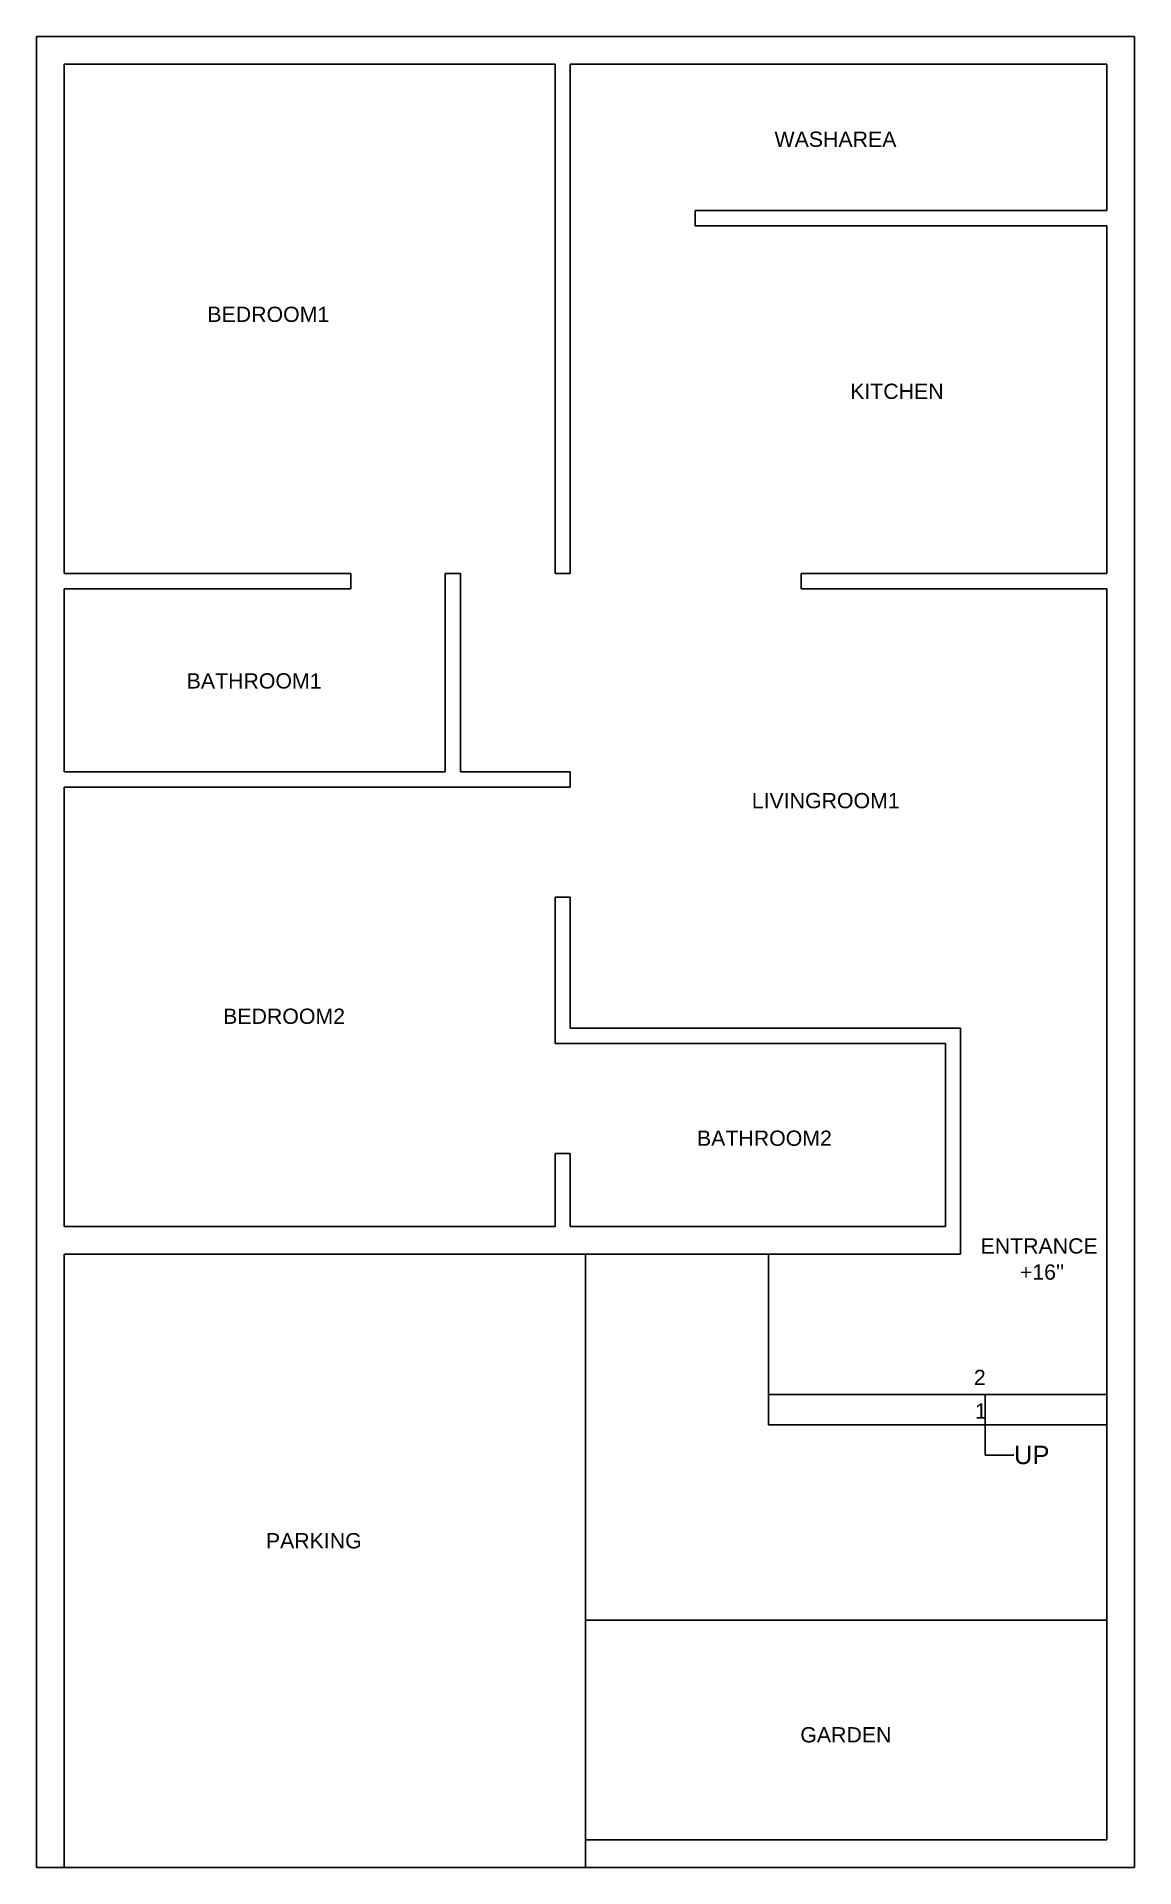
# Model space of a CAD drawing. Header units: feet. Extents: x 19 to 379, y -559 to 41.
import ezdxf
from ezdxf import colors
from ezdxf.entities.mleader import LeaderData, LeaderLine
from ezdxf.math import Vec2, Vec3

# ---------------------------------------------------------------- set-up
doc = ezdxf.new("R2010")
doc.units = ezdxf.units.FT
doc.header["$MEASUREMENT"] = 0
for name, color, linetype in [('BathRoom1', 7, 'Continuous'), ('BathRoom2', 7, 'Continuous'), ('BedRoom1', 7, 'Continuous'), ('BedRoom2', 7, 'Continuous'), ('Boundary', 7, 'Continuous'), ('Entrance_Staircase', 7, 'Continuous'), ('Garden', 7, 'Continuous'), ('Kitchen', 7, 'Continuous'), ('LivingRoom1', 7, 'Continuous'), ('Parking', 7, 'Continuous'), ('WashArea', 7, 'Continuous')]:
    doc.layers.add(name, color=color, linetype=linetype)
doc.styles.get("Standard").update_dxf_attribs({"font": 'arial.ttf'})

msp = doc.modelspace()

# ---------------------------------------------------------------- linework, layer by layer
at = {"layer": 'BathRoom1'}
for p, q in [((122.46, -135.33), (122.46, -140.33)), ((153.46, -200.33), (153.46, -135.33)), ((28.46, -200.33), (28.46, -140.33)), ((122.46, -140.33), (28.46, -140.33)), ((153.46, -200.33), (28.46, -200.33))]:
    msp.add_line(p, q, dxfattribs=at)
at = {"layer": 'BathRoom2'}
for p, q in [((317.46, -289.33), (189.46, -289.33)), ((317.46, -349.33), (317.46, -289.33)), ((194.46, -325.33), (194.46, -349.33)), ((317.46, -349.33), (194.46, -349.33))]:
    msp.add_line(p, q, dxfattribs=at)
at = {"layer": 'BedRoom1'}
for p, q in [((28.46, 31.67), (189.46, 31.67)), ((28.46, -135.33), (28.46, 31.67)), ((189.46, 31.67), (189.46, -135.33)), ((122.46, -135.33), (28.46, -135.33)), ((158.46, -135.33), (153.46, -135.33)), ((189.46, -135.33), (194.46, -135.33))]:
    msp.add_line(p, q, dxfattribs=at)
at = {"layer": 'BedRoom2'}
for p, q in [((194.46, -205.33), (28.46, -205.33)), ((28.46, -349.33), (28.46, -205.33)), ((189.46, -241.33), (189.46, -289.33)), ((189.46, -325.33), (189.46, -349.33)), ((194.46, -325.33), (189.46, -325.33)), ((189.46, -349.33), (28.46, -349.33))]:
    msp.add_line(p, q, dxfattribs=at)
at = {"layer": 'Boundary'}
for p, q in [((19.46, 40.67), (379.46, 40.67)), ((19.46, -559.33), (19.46, 40.67)), ((379.46, 40.67), (379.46, -559.33)), ((199.46, -550.33), (199.46, -559.33)), ((28.46, -559.33), (19.46, -559.33)), ((379.46, -559.33), (199.46, -559.33))]:
    msp.add_line(p, q, dxfattribs=at)
at = {"layer": 'Entrance_Staircase'}
for p, q in [((322.46, -358.33), (322.46, -284.33)), ((370.46, -284.33), (370.46, -478.33)), ((199.46, -358.33), (322.46, -358.33)), ((259.46, -358.33), (259.46, -414.33)), ((370.46, -404.33), (259.46, -404.33)), ((370.46, -414.33), (259.46, -414.33))]:
    msp.add_line(p, q, dxfattribs=at)
at = {"layer": 'Garden'}
for p, q in [((370.46, -478.33), (199.46, -478.33)), ((370.46, -478.33), (370.46, -550.33)), ((370.46, -550.33), (199.46, -550.33))]:
    msp.add_line(p, q, dxfattribs=at)
at = {"layer": 'Kitchen'}
for p, q in [((194.46, -16.33), (194.46, -135.33)), ((235.46, -21.33), (370.46, -21.33)), ((370.46, -21.33), (370.46, -135.33)), ((270.17, -135.33), (370.46, -135.33)), ((270.17, -135.33), (270.17, -140.33))]:
    msp.add_line(p, q, dxfattribs=at)
at = {"layer": 'LivingRoom1'}
for p, q in [((158.46, -135.33), (158.46, -200.33)), ((270.17, -140.33), (370.46, -140.33)), ((370.46, -140.33), (370.46, -284.33)), ((158.46, -200.33), (194.46, -200.33)), ((194.46, -200.33), (194.46, -205.33)), ((194.46, -241.33), (189.46, -241.33)), ((194.46, -241.33), (194.46, -284.33)), ((322.46, -284.33), (194.46, -284.33))]:
    msp.add_line(p, q, dxfattribs=at)
at = {"layer": 'Parking'}
for p, q in [((28.46, -559.33), (28.46, -358.33)), ((199.46, -358.33), (28.46, -358.33)), ((199.46, -559.33), (199.46, -358.33)), ((199.46, -559.33), (28.46, -559.33))]:
    msp.add_line(p, q, dxfattribs=at)
at = {"layer": 'WashArea'}
for p, q in [((194.46, 31.67), (370.46, 31.67)), ((194.46, -16.33), (194.46, 31.67)), ((370.46, 31.67), (370.46, -16.33)), ((235.46, -16.33), (370.46, -16.33)), ((235.46, -16.33), (235.46, -21.33))]:
    msp.add_line(p, q, dxfattribs=at)

# ---------------------------------------------------------------- texts
at = {"layer": 'BathRoom1', "insert": (68.67, -167.98), "char_height": 5, "width": 33.8009, "attachment_point": 1}
msp.add_mtext('BATHROOM1', dxfattribs=at)
at = {"layer": 'BathRoom2', "insert": (236.01, -317.85), "char_height": 5, "width": 33.9424, "attachment_point": 1}
msp.add_mtext('BATHROOM2', dxfattribs=at)
at = {"layer": 'BedRoom1', "insert": (75.46, -47.84), "char_height": 5, "width": 33.9424, "attachment_point": 1}
msp.add_mtext('BEDROOM1', dxfattribs=at)
at = {"layer": 'BedRoom2', "insert": (80.63, -277.88), "char_height": 5, "width": 33.9424, "attachment_point": 1}
msp.add_mtext('BEDROOM2', dxfattribs=at)
at = {"layer": 'Entrance_Staircase', "char_height": 5, "width": 33.9424, "attachment_point": 1}
for s, insert in [('ENTRANCE', (329.01, -353.16)), ("+16''", (341.89, -361.72)), ('2', (326.82, -396.26)), ('1', (327.17, -407.25))]:
    msp.add_mtext(s, dxfattribs=dict(at, insert=insert))
at = {"layer": 'Garden', "insert": (269.9, -513.37), "char_height": 5, "width": 33.9424, "attachment_point": 1}
msp.add_mtext('GARDEN', dxfattribs=at)
at = {"layer": 'Kitchen', "insert": (286.25, -73.07), "char_height": 5, "width": 33.9424, "attachment_point": 1}
msp.add_mtext('KITCHEN', dxfattribs=at)
at = {"layer": 'LivingRoom1', "insert": (253.98, -207.22), "char_height": 5, "width": 33.9424, "attachment_point": 1}
msp.add_mtext('LIVINGROOM1', dxfattribs=at)
at = {"layer": 'Parking', "insert": (94.64, -449.78), "char_height": 5, "width": 33.9424, "attachment_point": 1}
msp.add_mtext('PARKING', dxfattribs=at)
at = {"layer": 'WashArea', "insert": (261.44, 9.54), "char_height": 5, "width": 33.9424, "attachment_point": 1}
msp.add_mtext('WASHAREA', dxfattribs=at)

# ---------------------------------------------------------------- leaders
at = {"layer": 'Entrance_Staircase'}
ml = msp.add_multileader_mtext('Standard', dxfattribs=at)
ml.set_content('UP', color=256)
ml.set_leader_properties()
ml.build(insert=Vec2(0, 0))
ml.multileader.update_dxf_attribs({"dogleg_length": 0.36, "arrow_head_size": 0.18})
ctx = ml.context
ctx.base_point, ctx.char_height, ctx.arrow_head_size, ctx.landing_gap_size, ctx.plane_origin = Vec3(339.88, -424.2), 6, 0.18, 0.09, Vec3(330.52, -414.81)
notes = []
notes.append((ctx, [(0, (1, 1, 0), (330.52, -424.2), (1, 0), 9.36, [(0, [(330.52, -404.29)], 0, [])])]))
ctx.mtext.insert, ctx.mtext.flow_direction = Vec3(339.97, -421.15), 5
for ctx, leaders in notes:
    for number, flags, end, landing, length, lines in leaders:
        leader = LeaderData()
        leader.index, (leader.has_last_leader_line, leader.has_dogleg_vector, leader.attachment_direction) = number, flags
        leader.last_leader_point, leader.dogleg_vector, leader.dogleg_length = Vec3(end), Vec3(landing), length
        for number, points, colour, breaks in lines:
            line = LeaderLine()
            line.index, line.vertices, line.color, line.breaks = number, Vec3.list(points), colors.encode_raw_color(colour), breaks
            leader.lines.append(line)
        ctx.leaders.append(leader)

doc.saveas('drawing.dxf')
